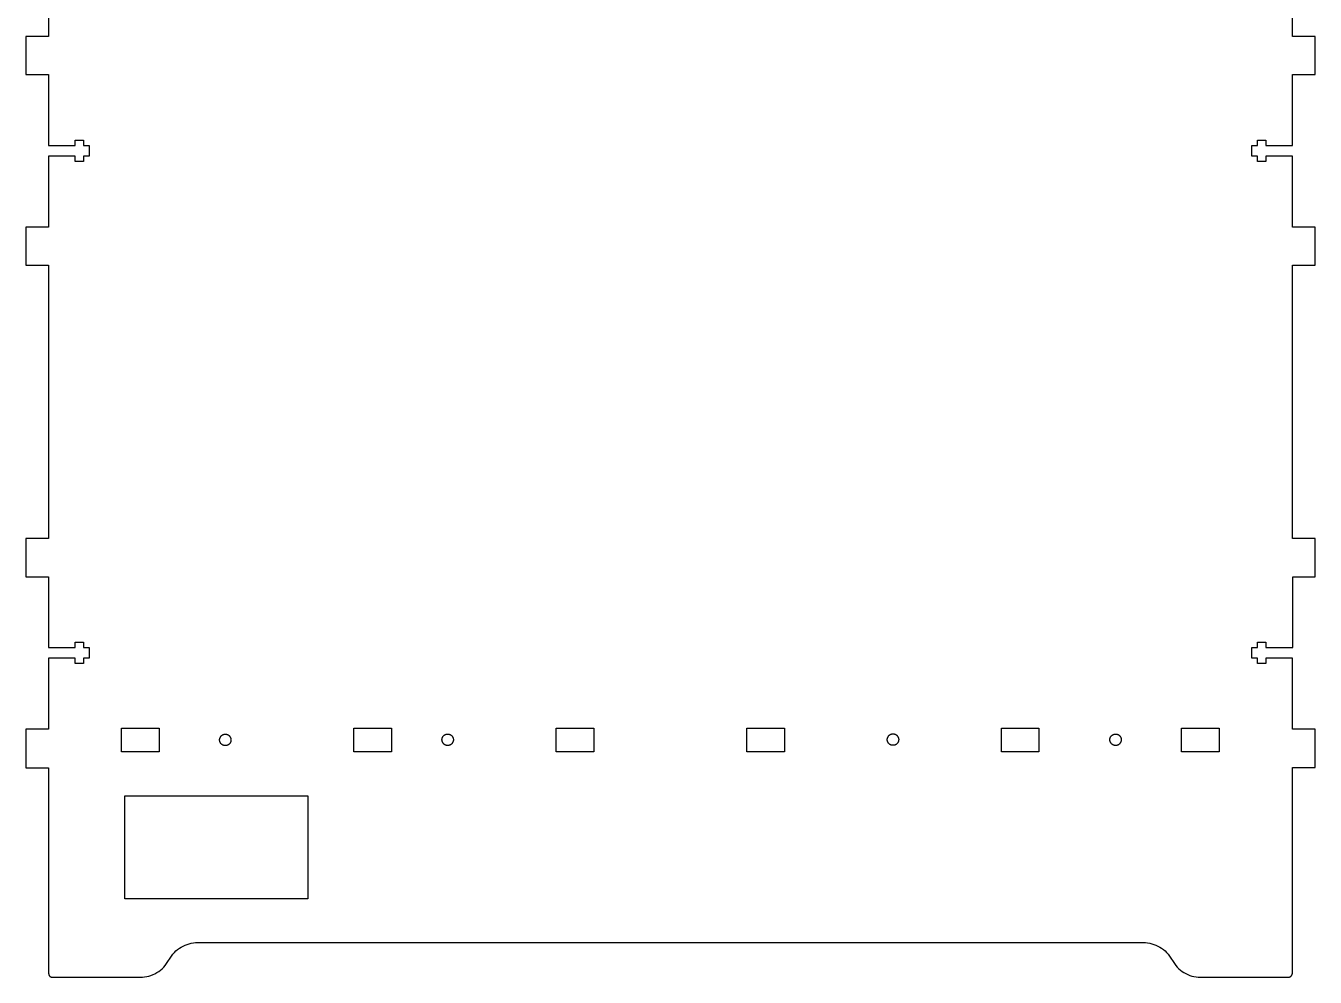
# Model space of a CAD drawing. Header units: metres. Extents: x -1 to 830, y 0 to 1551.
# Drawn here: x 491.3 to 829.5, y 822.5 to 1072 of the extents above; entities that cross this region are included whole.
import ezdxf

# ---------------------------------------------------------------- set-up
doc = ezdxf.new("R2010")
doc.units = ezdxf.units.M

msp = doc.modelspace()

# ---------------------------------------------------------------- linework, layer by layer
for p, q in [((497.339, 1143.37), (497.339, 1069.21)), ((823.539, 1069.21), (823.539, 1143.37)), ((497.339, 1069.21), (491.339, 1069.21)), ((491.339, 1069.21), (491.339, 1059.24)), ((829.539, 1069.21), (823.539, 1069.21)), ((829.539, 1059.24), (829.539, 1069.21)), ((491.339, 1059.24), (497.339, 1059.24)), ((497.339, 1059.24), (497.339, 1040.64)), ((823.539, 1040.61), (823.539, 1059.24)), ((823.539, 1059.24), (829.539, 1059.24)), ((504.248, 1040.64), (504.248, 1042.04)), ((504.248, 1042.04), (506.448, 1042.04)), ((506.448, 1042.04), (506.449, 1040.64)), ((814.427, 1040.61), (814.426, 1042.01)), ((814.426, 1042.01), (816.627, 1042.01)), ((816.627, 1042.01), (816.627, 1040.61)), ((497.339, 1040.64), (504.248, 1040.64)), ((506.449, 1040.64), (507.949, 1040.64)), ((507.949, 1040.64), (507.95, 1037.84)), ((812.929, 1037.81), (812.927, 1040.61)), ((812.927, 1040.61), (814.427, 1040.61)), ((816.627, 1040.61), (823.539, 1040.61)), ((504.251, 1037.84), (497.339, 1037.84)), ((497.339, 1037.84), (497.339, 1019.21)), ((504.251, 1036.44), (504.251, 1037.84)), ((506.451, 1036.44), (504.251, 1036.44)), ((507.95, 1037.84), (506.45, 1037.84)), ((506.45, 1037.84), (506.451, 1036.44)), ((814.429, 1037.81), (812.929, 1037.81)), ((814.429, 1036.41), (814.429, 1037.81)), ((816.629, 1036.41), (814.429, 1036.41)), ((823.539, 1037.81), (816.629, 1037.81)), ((816.629, 1037.81), (816.629, 1036.41)), ((823.539, 1019.21), (823.539, 1037.81)), ((497.339, 1019.21), (491.339, 1019.21)), ((491.339, 1019.21), (491.339, 1009.24)), ((829.539, 1019.21), (823.539, 1019.21)), ((829.539, 1009.24), (829.539, 1019.21)), ((491.339, 1009.24), (497.339, 1009.24)), ((497.339, 1009.24), (497.339, 937.506)), ((823.539, 937.506), (823.539, 1009.24)), ((823.539, 1009.24), (829.539, 1009.24)), ((497.339, 937.506), (491.339, 937.506)), ((491.339, 937.506), (491.339, 927.506)), ((829.539, 937.506), (823.539, 937.506)), ((829.539, 927.506), (829.539, 937.506)), ((491.339, 927.506), (497.339, 927.506)), ((497.339, 927.506), (497.339, 908.925)), ((823.627, 908.924), (823.627, 927.506)), ((823.627, 927.506), (829.539, 927.506)), ((504.248, 908.924), (504.248, 910.323)), ((504.248, 910.323), (506.448, 910.323)), ((506.448, 910.323), (506.449, 908.923)), ((814.427, 908.924), (814.426, 910.324)), ((814.426, 910.324), (816.627, 910.324)), ((816.627, 910.324), (816.627, 908.924)), ((497.339, 908.925), (504.248, 908.924)), ((506.449, 908.923), (507.949, 908.923)), ((507.949, 908.923), (507.95, 906.124)), ((812.927, 908.923), (814.427, 908.924)), ((812.929, 906.124), (812.927, 908.923)), ((816.627, 908.924), (823.627, 908.924)), ((504.251, 906.124), (497.339, 906.124)), ((497.339, 906.124), (497.339, 887.516)), ((504.251, 904.724), (504.251, 906.124)), ((506.451, 904.724), (504.251, 904.724)), ((507.95, 906.124), (506.45, 906.123)), ((506.45, 906.123), (506.451, 904.724)), ((814.429, 906.125), (812.929, 906.124)), ((814.429, 904.724), (814.429, 906.125)), ((816.629, 904.724), (814.429, 904.724)), ((823.539, 906.123), (816.629, 906.124)), ((816.629, 906.124), (816.629, 904.724)), ((823.539, 887.516), (823.539, 906.123)), ((497.339, 887.516), (491.339, 887.516)), ((491.339, 887.516), (491.339, 877.423)), ((516.445, 881.565), (516.445, 887.766)), ((516.445, 887.766), (526.294, 887.766)), ((526.294, 887.766), (526.294, 881.565)), ((543.003, 886.057), (543.093, 886.098)), ((543.093, 886.098), (543.185, 886.132)), ((543.185, 886.132), (543.278, 886.16)), ((543.278, 886.16), (543.374, 886.183)), ((543.374, 886.183), (543.471, 886.199)), ((543.471, 886.199), (543.568, 886.208)), ((543.568, 886.208), (543.666, 886.212)), ((543.666, 886.212), (543.765, 886.208)), ((543.765, 886.208), (543.862, 886.199)), ((543.862, 886.199), (543.959, 886.183)), ((543.959, 886.183), (544.055, 886.16)), ((544.055, 886.16), (544.148, 886.132)), ((544.148, 886.132), (544.24, 886.098)), ((544.24, 886.098), (544.33, 886.057)), ((577.413, 881.565), (577.413, 887.766)), ((577.413, 887.766), (587.263, 887.766)), ((587.263, 887.766), (587.263, 881.565)), ((601.252, 886.046), (601.338, 886.093)), ((601.338, 886.093), (601.428, 886.133)), ((601.428, 886.133), (601.52, 886.168)), ((601.52, 886.168), (601.613, 886.196)), ((601.613, 886.196), (601.709, 886.219)), ((601.709, 886.219), (601.806, 886.234)), ((601.806, 886.234), (601.903, 886.244)), ((601.903, 886.244), (602.002, 886.247)), ((602.002, 886.247), (602.1, 886.244)), ((602.1, 886.244), (602.197, 886.234)), ((602.197, 886.234), (602.294, 886.219)), ((602.294, 886.219), (602.39, 886.196)), ((602.39, 886.196), (602.484, 886.168)), ((602.484, 886.168), (602.576, 886.133)), ((602.576, 886.133), (602.665, 886.093)), ((602.665, 886.093), (602.752, 886.046)), ((630.459, 881.567), (630.459, 887.767)), ((630.459, 887.767), (640.309, 887.767)), ((640.309, 887.767), (640.309, 881.567)), ((680.459, 881.565), (680.459, 887.766)), ((680.459, 887.766), (690.309, 887.766)), ((690.309, 887.766), (690.309, 881.565)), ((717.956, 886.036), (718.039, 886.088)), ((718.039, 886.088), (718.126, 886.135)), ((718.126, 886.135), (718.215, 886.175)), ((718.215, 886.175), (718.307, 886.21)), ((718.307, 886.21), (718.4, 886.238)), ((718.4, 886.238), (718.496, 886.261)), ((718.496, 886.261), (718.594, 886.276)), ((718.594, 886.276), (718.691, 886.286)), ((718.691, 886.286), (718.789, 886.289)), ((718.789, 886.289), (718.887, 886.286)), ((718.887, 886.286), (718.985, 886.276)), ((718.985, 886.276), (719.082, 886.261)), ((719.082, 886.261), (719.178, 886.238)), ((719.178, 886.238), (719.271, 886.21)), ((719.271, 886.21), (719.363, 886.175)), ((719.363, 886.175), (719.452, 886.135)), ((719.452, 886.135), (719.539, 886.088)), ((719.539, 886.088), (719.622, 886.036)), ((747.233, 881.565), (747.233, 887.766)), ((747.233, 887.766), (757.083, 887.766)), ((757.083, 887.766), (757.083, 881.565)), ((776.427, 886.047), (776.514, 886.094)), ((776.514, 886.094), (776.603, 886.134)), ((776.603, 886.134), (776.694, 886.169)), ((776.694, 886.169), (776.788, 886.197)), ((776.788, 886.197), (776.884, 886.22)), ((776.884, 886.22), (776.98, 886.235)), ((776.98, 886.235), (777.078, 886.245)), ((777.078, 886.245), (777.177, 886.248)), ((777.177, 886.248), (777.274, 886.245)), ((777.274, 886.245), (777.372, 886.235)), ((777.372, 886.235), (777.47, 886.22)), ((777.47, 886.22), (777.564, 886.197)), ((777.564, 886.197), (777.659, 886.169)), ((777.659, 886.169), (777.751, 886.134)), ((777.751, 886.134), (777.84, 886.094)), ((777.84, 886.094), (777.927, 886.047)), ((794.479, 881.565), (794.479, 887.766)), ((794.479, 887.766), (804.328, 887.766)), ((804.328, 887.766), (804.328, 881.565)), ((829.539, 887.516), (823.539, 887.516)), ((829.539, 877.516), (829.539, 887.516)), ((542.166, 884.712), (542.17, 884.81)), ((542.17, 884.613), (542.166, 884.712)), ((542.17, 884.81), (542.18, 884.907)), ((542.18, 884.516), (542.17, 884.613)), ((542.18, 884.907), (542.195, 885.004)), ((542.195, 884.419), (542.18, 884.516)), ((542.195, 885.004), (542.218, 885.1)), ((542.218, 884.323), (542.195, 884.419)), ((542.218, 885.1), (542.246, 885.193)), ((542.246, 884.229), (542.218, 884.323)), ((542.246, 885.193), (542.28, 885.285)), ((542.28, 884.138), (542.246, 884.229)), ((542.28, 885.285), (542.321, 885.375)), ((542.321, 884.048), (542.28, 884.138)), ((542.321, 885.375), (542.367, 885.462)), ((542.367, 883.962), (542.321, 884.048)), ((542.367, 885.462), (542.419, 885.545)), ((542.419, 883.878), (542.367, 883.962)), ((542.419, 885.545), (542.477, 885.625)), ((542.477, 883.799), (542.419, 883.878)), ((542.477, 885.625), (542.539, 885.7)), ((542.539, 883.723), (542.477, 883.799)), ((542.539, 885.7), (542.605, 885.772)), ((542.605, 883.651), (542.539, 883.723)), ((542.605, 885.772), (542.678, 885.839)), ((542.678, 883.584), (542.605, 883.651)), ((542.678, 885.839), (542.753, 885.901)), ((542.753, 883.521), (542.678, 883.584)), ((542.753, 885.901), (542.833, 885.959)), ((542.833, 883.465), (542.753, 883.521)), ((542.833, 885.959), (542.916, 886.011)), ((542.916, 883.412), (542.833, 883.465)), ((542.916, 886.011), (543.003, 886.057)), ((543.003, 883.366), (542.916, 883.412)), ((543.093, 883.326), (543.003, 883.366)), ((543.185, 883.291), (543.093, 883.326)), ((543.278, 883.263), (543.185, 883.291)), ((543.374, 883.24), (543.278, 883.263)), ((543.471, 883.225), (543.374, 883.24)), ((543.568, 883.215), (543.471, 883.225)), ((543.666, 883.212), (543.568, 883.215)), ((543.765, 883.215), (543.666, 883.212)), ((543.862, 883.225), (543.765, 883.215)), ((543.959, 883.24), (543.862, 883.225)), ((544.055, 883.263), (543.959, 883.24)), ((544.148, 883.291), (544.055, 883.263)), ((544.24, 883.326), (544.148, 883.291)), ((544.33, 883.366), (544.24, 883.326)), ((544.33, 886.057), (544.416, 886.011)), ((544.416, 883.412), (544.33, 883.366)), ((544.416, 886.011), (544.5, 885.959)), ((544.5, 883.465), (544.416, 883.412)), ((544.5, 885.959), (544.58, 885.901)), ((544.58, 883.521), (544.5, 883.465)), ((544.58, 885.901), (544.655, 885.839)), ((544.655, 883.584), (544.58, 883.521)), ((544.655, 885.839), (544.728, 885.772)), ((544.728, 883.651), (544.655, 883.584)), ((544.728, 885.772), (544.794, 885.7)), ((544.794, 883.723), (544.728, 883.651)), ((544.794, 885.7), (544.856, 885.625)), ((544.856, 883.799), (544.794, 883.723)), ((544.856, 885.625), (544.914, 885.545)), ((544.914, 883.878), (544.856, 883.799)), ((544.914, 885.545), (544.966, 885.462)), ((544.966, 883.962), (544.914, 883.878)), ((544.966, 885.462), (545.012, 885.375)), ((545.012, 884.048), (544.966, 883.962)), ((545.012, 885.375), (545.053, 885.285)), ((545.053, 884.138), (545.012, 884.048)), ((545.053, 885.285), (545.087, 885.193)), ((545.087, 884.229), (545.053, 884.138)), ((545.087, 885.193), (545.115, 885.1)), ((545.115, 884.323), (545.087, 884.229)), ((545.115, 885.1), (545.138, 885.004)), ((545.138, 884.419), (545.115, 884.323)), ((545.138, 885.004), (545.153, 884.907)), ((545.153, 884.516), (545.138, 884.419)), ((545.153, 884.907), (545.163, 884.81)), ((545.163, 884.613), (545.153, 884.516)), ((545.163, 884.81), (545.166, 884.712)), ((545.166, 884.712), (545.163, 884.613)), ((600.502, 884.747), (600.505, 884.846)), ((600.505, 884.649), (600.502, 884.747)), ((600.505, 884.846), (600.515, 884.943)), ((600.515, 884.552), (600.505, 884.649)), ((600.515, 884.943), (600.53, 885.04)), ((600.53, 884.455), (600.515, 884.552)), ((600.53, 885.04), (600.553, 885.136)), ((600.553, 884.359), (600.53, 884.455)), ((600.553, 885.136), (600.581, 885.229)), ((600.581, 884.265), (600.553, 884.359)), ((600.581, 885.229), (600.616, 885.321)), ((600.616, 884.173), (600.581, 884.265)), ((600.616, 885.321), (600.656, 885.411)), ((600.656, 884.084), (600.616, 884.173)), ((600.656, 885.411), (600.703, 885.497)), ((600.703, 883.997), (600.656, 884.084)), ((600.703, 885.497), (600.755, 885.581)), ((600.755, 883.914), (600.703, 883.997)), ((600.755, 885.581), (600.812, 885.66)), ((600.812, 883.834), (600.755, 883.914)), ((600.812, 885.66), (600.874, 885.736)), ((600.874, 883.758), (600.812, 883.834)), ((600.874, 885.736), (600.941, 885.808)), ((600.941, 883.687), (600.874, 883.758)), ((600.941, 885.808), (601.013, 885.875)), ((601.013, 883.619), (600.941, 883.687)), ((601.013, 885.875), (601.089, 885.938)), ((601.089, 883.558), (601.013, 883.619)), ((601.089, 885.938), (601.168, 885.994)), ((601.168, 883.5), (601.089, 883.558)), ((601.168, 885.994), (601.252, 886.046)), ((601.252, 883.448), (601.168, 883.5)), ((601.338, 883.402), (601.252, 883.448)), ((601.428, 883.361), (601.338, 883.402)), ((601.52, 883.327), (601.428, 883.361)), ((601.613, 883.299), (601.52, 883.327)), ((601.709, 883.276), (601.613, 883.299)), ((601.806, 883.26), (601.709, 883.276)), ((601.903, 883.25), (601.806, 883.26)), ((602.002, 883.247), (601.903, 883.25)), ((602.1, 883.25), (602.002, 883.247)), ((602.197, 883.26), (602.1, 883.25)), ((602.294, 883.276), (602.197, 883.26)), ((602.39, 883.299), (602.294, 883.276)), ((602.484, 883.327), (602.39, 883.299)), ((602.576, 883.361), (602.484, 883.327)), ((602.665, 883.402), (602.576, 883.361)), ((602.752, 883.448), (602.665, 883.402)), ((602.752, 886.046), (602.835, 885.994)), ((602.835, 883.5), (602.752, 883.448)), ((602.835, 885.994), (602.915, 885.938)), ((602.915, 883.558), (602.835, 883.5)), ((602.915, 885.938), (602.991, 885.875)), ((602.991, 883.619), (602.915, 883.558)), ((602.991, 885.875), (603.062, 885.808)), ((603.062, 883.687), (602.991, 883.619)), ((603.062, 885.808), (603.13, 885.736)), ((603.13, 883.758), (603.062, 883.687)), ((603.13, 885.736), (603.191, 885.66)), ((603.191, 883.834), (603.13, 883.758)), ((603.191, 885.66), (603.249, 885.581)), ((603.249, 883.914), (603.191, 883.834)), ((603.249, 885.581), (603.301, 885.497)), ((603.301, 883.997), (603.249, 883.914)), ((603.301, 885.497), (603.347, 885.411)), ((603.347, 884.084), (603.301, 883.997)), ((603.347, 885.411), (603.388, 885.321)), ((603.388, 884.173), (603.347, 884.084)), ((603.388, 885.321), (603.422, 885.229)), ((603.422, 884.265), (603.388, 884.173)), ((603.422, 885.229), (603.45, 885.136)), ((603.45, 884.359), (603.422, 884.265)), ((603.45, 885.136), (603.473, 885.04)), ((603.473, 884.455), (603.45, 884.359)), ((603.473, 885.04), (603.489, 884.943)), ((603.489, 884.552), (603.473, 884.455)), ((603.489, 884.943), (603.499, 884.846)), ((603.499, 884.649), (603.489, 884.552)), ((603.499, 884.846), (603.502, 884.747)), ((603.502, 884.747), (603.499, 884.649)), ((717.289, 884.789), (717.292, 884.888)), ((717.292, 884.691), (717.289, 884.789)), ((717.292, 884.888), (717.302, 884.985)), ((717.302, 884.594), (717.292, 884.691)), ((717.302, 884.985), (717.318, 885.082)), ((717.318, 884.497), (717.302, 884.594)), ((717.318, 885.082), (717.34, 885.178)), ((717.34, 884.401), (717.318, 884.497)), ((717.34, 885.178), (717.369, 885.271)), ((717.369, 884.308), (717.34, 884.401)), ((717.369, 885.271), (717.403, 885.363)), ((717.403, 884.215), (717.369, 884.308)), ((717.403, 885.363), (717.443, 885.453)), ((717.443, 884.126), (717.403, 884.215)), ((717.443, 885.453), (717.49, 885.539)), ((717.49, 884.039), (717.443, 884.126)), ((717.49, 885.539), (717.542, 885.623)), ((717.542, 883.956), (717.49, 884.039)), ((717.542, 885.623), (717.599, 885.702)), ((717.599, 883.876), (717.542, 883.956)), ((717.599, 885.702), (717.661, 885.778)), ((717.661, 883.8), (717.599, 883.876)), ((717.661, 885.778), (717.729, 885.85)), ((717.729, 883.729), (717.661, 883.8)), ((717.729, 885.85), (717.8, 885.917)), ((717.8, 883.661), (717.729, 883.729)), ((717.8, 885.917), (717.876, 885.979)), ((717.876, 883.6), (717.8, 883.661)), ((717.876, 885.979), (717.956, 886.036)), ((717.956, 883.542), (717.876, 883.6)), ((718.039, 883.49), (717.956, 883.542)), ((718.126, 883.444), (718.039, 883.49)), ((718.215, 883.403), (718.126, 883.444)), ((718.307, 883.369), (718.215, 883.403)), ((718.4, 883.341), (718.307, 883.369)), ((718.496, 883.318), (718.4, 883.341)), ((718.594, 883.302), (718.496, 883.318)), ((718.691, 883.293), (718.594, 883.302)), ((718.789, 883.289), (718.691, 883.293)), ((718.887, 883.293), (718.789, 883.289)), ((718.985, 883.302), (718.887, 883.293)), ((719.082, 883.318), (718.985, 883.302)), ((719.178, 883.341), (719.082, 883.318)), ((719.271, 883.369), (719.178, 883.341)), ((719.363, 883.403), (719.271, 883.369)), ((719.452, 883.444), (719.363, 883.403)), ((719.539, 883.49), (719.452, 883.444)), ((719.622, 883.542), (719.539, 883.49)), ((719.622, 886.036), (719.702, 885.979)), ((719.702, 883.6), (719.622, 883.542)), ((719.702, 885.979), (719.778, 885.917)), ((719.778, 883.661), (719.702, 883.6)), ((719.778, 885.917), (719.85, 885.85)), ((719.85, 883.729), (719.778, 883.661)), ((719.85, 885.85), (719.917, 885.778)), ((719.917, 883.8), (719.85, 883.729)), ((719.917, 885.778), (719.979, 885.702)), ((719.979, 883.876), (719.917, 883.8)), ((719.979, 885.702), (720.036, 885.623)), ((720.036, 883.956), (719.979, 883.876)), ((720.036, 885.623), (720.088, 885.539)), ((720.088, 884.039), (720.036, 883.956)), ((720.088, 885.539), (720.135, 885.453)), ((720.135, 884.126), (720.088, 884.039)), ((720.135, 885.453), (720.175, 885.363)), ((720.175, 884.215), (720.135, 884.126)), ((720.175, 885.363), (720.21, 885.271)), ((720.21, 884.308), (720.175, 884.215)), ((720.21, 885.271), (720.238, 885.178)), ((720.238, 884.401), (720.21, 884.308)), ((720.238, 885.178), (720.261, 885.082)), ((720.261, 884.497), (720.238, 884.401)), ((720.261, 885.082), (720.276, 884.985)), ((720.276, 884.594), (720.261, 884.497)), ((720.276, 884.985), (720.286, 884.888)), ((720.286, 884.691), (720.276, 884.594)), ((720.286, 884.888), (720.289, 884.789)), ((720.289, 884.789), (720.286, 884.691)), ((775.677, 884.748), (775.68, 884.847)), ((775.68, 884.65), (775.677, 884.748)), ((775.68, 884.847), (775.689, 884.944)), ((775.689, 884.553), (775.68, 884.65)), ((775.689, 884.944), (775.705, 885.041)), ((775.705, 884.455), (775.689, 884.553)), ((775.705, 885.041), (775.728, 885.137)), ((775.728, 884.36), (775.705, 884.455)), ((775.728, 885.137), (775.756, 885.23)), ((775.756, 884.266), (775.728, 884.36)), ((775.756, 885.23), (775.791, 885.322)), ((775.791, 884.174), (775.756, 884.266)), ((775.791, 885.322), (775.831, 885.411)), ((775.831, 884.085), (775.791, 884.174)), ((775.831, 885.411), (775.878, 885.498)), ((775.878, 883.998), (775.831, 884.085)), ((775.878, 885.498), (775.93, 885.581)), ((775.93, 883.915), (775.878, 883.998)), ((775.93, 885.581), (775.986, 885.661)), ((775.986, 883.835), (775.93, 883.915)), ((775.986, 885.661), (776.049, 885.737)), ((776.049, 883.759), (775.986, 883.835)), ((776.049, 885.737), (776.116, 885.809)), ((776.116, 883.688), (776.049, 883.759)), ((776.116, 885.809), (776.188, 885.876)), ((776.188, 883.62), (776.116, 883.688)), ((776.188, 885.876), (776.264, 885.938)), ((776.264, 883.558), (776.188, 883.62)), ((776.264, 885.938), (776.344, 885.995)), ((776.344, 883.501), (776.264, 883.558)), ((776.344, 885.995), (776.427, 886.047)), ((776.427, 883.449), (776.344, 883.501)), ((776.514, 883.402), (776.427, 883.449)), ((776.603, 883.362), (776.514, 883.402)), ((776.694, 883.328), (776.603, 883.362)), ((776.788, 883.299), (776.694, 883.328)), ((776.884, 883.277), (776.788, 883.299)), ((776.98, 883.261), (776.884, 883.277)), ((777.078, 883.251), (776.98, 883.261)), ((777.177, 883.248), (777.078, 883.251)), ((777.274, 883.251), (777.177, 883.248)), ((777.372, 883.261), (777.274, 883.251)), ((777.47, 883.277), (777.372, 883.261)), ((777.564, 883.299), (777.47, 883.277)), ((777.659, 883.328), (777.564, 883.299)), ((777.751, 883.362), (777.659, 883.328)), ((777.84, 883.402), (777.751, 883.362)), ((777.927, 883.449), (777.84, 883.402)), ((777.927, 886.047), (778.01, 885.995)), ((778.01, 883.501), (777.927, 883.449)), ((778.01, 885.995), (778.09, 885.938)), ((778.09, 883.558), (778.01, 883.501)), ((778.09, 885.938), (778.166, 885.876)), ((778.166, 883.62), (778.09, 883.558)), ((778.166, 885.876), (778.237, 885.809)), ((778.237, 883.688), (778.166, 883.62)), ((778.237, 885.809), (778.305, 885.737)), ((778.305, 883.759), (778.237, 883.688)), ((778.305, 885.737), (778.366, 885.661)), ((778.366, 883.835), (778.305, 883.759)), ((778.366, 885.661), (778.424, 885.581)), ((778.424, 883.915), (778.366, 883.835)), ((778.424, 885.581), (778.476, 885.498)), ((778.476, 883.998), (778.424, 883.915)), ((778.476, 885.498), (778.521, 885.411)), ((778.521, 884.085), (778.476, 883.998)), ((778.521, 885.411), (778.562, 885.322)), ((778.562, 884.174), (778.521, 884.085)), ((778.562, 885.322), (778.597, 885.23)), ((778.597, 884.266), (778.562, 884.174)), ((778.597, 885.23), (778.626, 885.137)), ((778.626, 884.36), (778.597, 884.266)), ((778.626, 885.137), (778.647, 885.041)), ((778.647, 884.455), (778.626, 884.36)), ((778.647, 885.041), (778.664, 884.944)), ((778.664, 884.553), (778.647, 884.455)), ((778.664, 884.944), (778.674, 884.847)), ((778.674, 884.65), (778.664, 884.553)), ((778.674, 884.847), (778.677, 884.748)), ((778.677, 884.748), (778.674, 884.65)), ((526.294, 881.565), (516.445, 881.565)), ((587.263, 881.565), (577.413, 881.565)), ((640.309, 881.567), (630.459, 881.567)), ((690.309, 881.565), (680.459, 881.565)), ((757.083, 881.565), (747.233, 881.565)), ((804.328, 881.565), (794.479, 881.565)), ((491.339, 877.423), (497.339, 877.423)), ((497.339, 877.423), (497.339, 823.474)), ((823.539, 823.474), (823.539, 877.516)), ((823.539, 877.516), (829.539, 877.516)), ((517.339, 843.065), (517.339, 870.065)), ((517.339, 870.065), (565.339, 870.065)), ((565.339, 870.065), (565.339, 843.065)), ((565.339, 843.065), (517.339, 843.065)), ((529.943, 828.529), (530.324, 828.954)), ((530.324, 828.954), (530.733, 829.352)), ((530.733, 829.352), (531.168, 829.722)), ((531.168, 829.722), (531.626, 830.062)), ((531.626, 830.062), (532.106, 830.369)), ((532.106, 830.369), (532.605, 830.645)), ((532.605, 830.645), (533.123, 830.886)), ((533.123, 830.886), (533.655, 831.092)), ((533.655, 831.092), (534.199, 831.262)), ((534.199, 831.262), (534.754, 831.395)), ((534.754, 831.395), (535.316, 831.489)), ((535.316, 831.489), (535.885, 831.547)), ((535.885, 831.547), (536.454, 831.565)), ((536.454, 831.565), (784.423, 831.565)), ((784.423, 831.565), (784.993, 831.547)), ((784.993, 831.547), (785.561, 831.489)), ((785.561, 831.489), (786.123, 831.395)), ((786.123, 831.395), (786.678, 831.262)), ((786.678, 831.262), (787.223, 831.092)), ((787.223, 831.092), (787.755, 830.886)), ((787.755, 830.886), (788.271, 830.645)), ((788.271, 830.645), (788.771, 830.369)), ((788.771, 830.369), (789.251, 830.062)), ((789.251, 830.062), (789.71, 829.722)), ((789.71, 829.722), (790.145, 829.352)), ((790.145, 829.352), (790.553, 828.954)), ((790.553, 828.954), (790.935, 828.529)), ((527.505, 825.086), (527.887, 825.51)), ((527.887, 825.51), (529.943, 828.529)), ((790.935, 828.529), (792.991, 825.51)), ((792.991, 825.51), (793.365, 825.088)), ((497.339, 823.474), (497.338, 823.411)), ((497.338, 823.411), (497.341, 823.349)), ((497.341, 823.349), (497.349, 823.286)), ((497.349, 823.286), (497.359, 823.225)), ((497.359, 823.225), (497.375, 823.164)), ((497.375, 823.164), (497.395, 823.104)), ((497.395, 823.104), (497.418, 823.046)), ((497.418, 823.046), (497.444, 822.989)), ((497.444, 822.989), (497.476, 822.936)), ((497.476, 822.936), (497.51, 822.883)), ((497.51, 822.883), (497.547, 822.832)), ((497.547, 822.832), (497.588, 822.785)), ((497.588, 822.785), (497.631, 822.74)), ((497.631, 822.74), (497.678, 822.698)), ((497.678, 822.698), (497.727, 822.659)), ((497.727, 822.659), (497.778, 822.624)), ((497.778, 822.624), (497.832, 822.592)), ((497.832, 822.592), (497.888, 822.563)), ((497.888, 822.563), (497.945, 822.538)), ((497.945, 822.538), (498.005, 822.518)), ((498.005, 822.518), (498.064, 822.501)), ((498.064, 822.501), (498.126, 822.487)), ((498.126, 822.487), (498.188, 822.479)), ((498.188, 822.479), (498.251, 822.474)), ((498.251, 822.474), (521.375, 822.474)), ((521.375, 822.474), (521.945, 822.493)), ((521.945, 822.493), (522.513, 822.55)), ((522.513, 822.55), (523.075, 822.646)), ((523.075, 822.646), (523.63, 822.778)), ((523.63, 822.778), (524.175, 822.948)), ((524.175, 822.948), (524.707, 823.153)), ((524.707, 823.153), (525.224, 823.395)), ((525.224, 823.395), (525.724, 823.67)), ((525.724, 823.67), (526.203, 823.979)), ((526.203, 823.979), (526.662, 824.318)), ((526.662, 824.318), (527.097, 824.688)), ((527.097, 824.688), (527.505, 825.086)), ((793.365, 825.088), (793.768, 824.692)), ((793.768, 824.692), (794.195, 824.325)), ((794.195, 824.325), (794.647, 823.986)), ((794.647, 823.986), (795.12, 823.68)), ((795.12, 823.68), (795.613, 823.404)), ((795.613, 823.404), (796.123, 823.163)), ((796.123, 823.163), (796.648, 822.957)), ((796.648, 822.957), (797.186, 822.786)), ((797.186, 822.786), (797.733, 822.652)), ((797.733, 822.652), (798.289, 822.555)), ((798.289, 822.555), (798.851, 822.495)), ((798.851, 822.495), (799.414, 822.474)), ((799.414, 822.474), (822.45, 822.474)), ((822.45, 822.474), (822.522, 822.473)), ((822.522, 822.473), (822.593, 822.478)), ((822.593, 822.478), (822.664, 822.486)), ((822.664, 822.486), (822.734, 822.5)), ((822.734, 822.5), (822.803, 822.52)), ((822.803, 822.52), (822.87, 822.543)), ((822.87, 822.543), (822.936, 822.57)), ((822.936, 822.57), (822.999, 822.603)), ((822.999, 822.603), (823.061, 822.64)), ((823.061, 822.64), (823.119, 822.68)), ((823.119, 822.68), (823.175, 822.725)), ((823.175, 822.725), (823.228, 822.772)), ((823.228, 822.772), (823.276, 822.824)), ((823.276, 822.824), (823.322, 822.88)), ((823.322, 822.88), (823.364, 822.938)), ((823.364, 822.938), (823.401, 822.998)), ((823.401, 822.998), (823.435, 823.062)), ((823.435, 823.062), (823.464, 823.127)), ((823.464, 823.127), (823.488, 823.193)), ((823.488, 823.193), (823.508, 823.262)), ((823.508, 823.262), (823.522, 823.332)), ((823.522, 823.332), (823.533, 823.402)), ((823.533, 823.402), (823.539, 823.474))]:
    msp.add_line(p, q)

doc.saveas('drawing.dxf')
